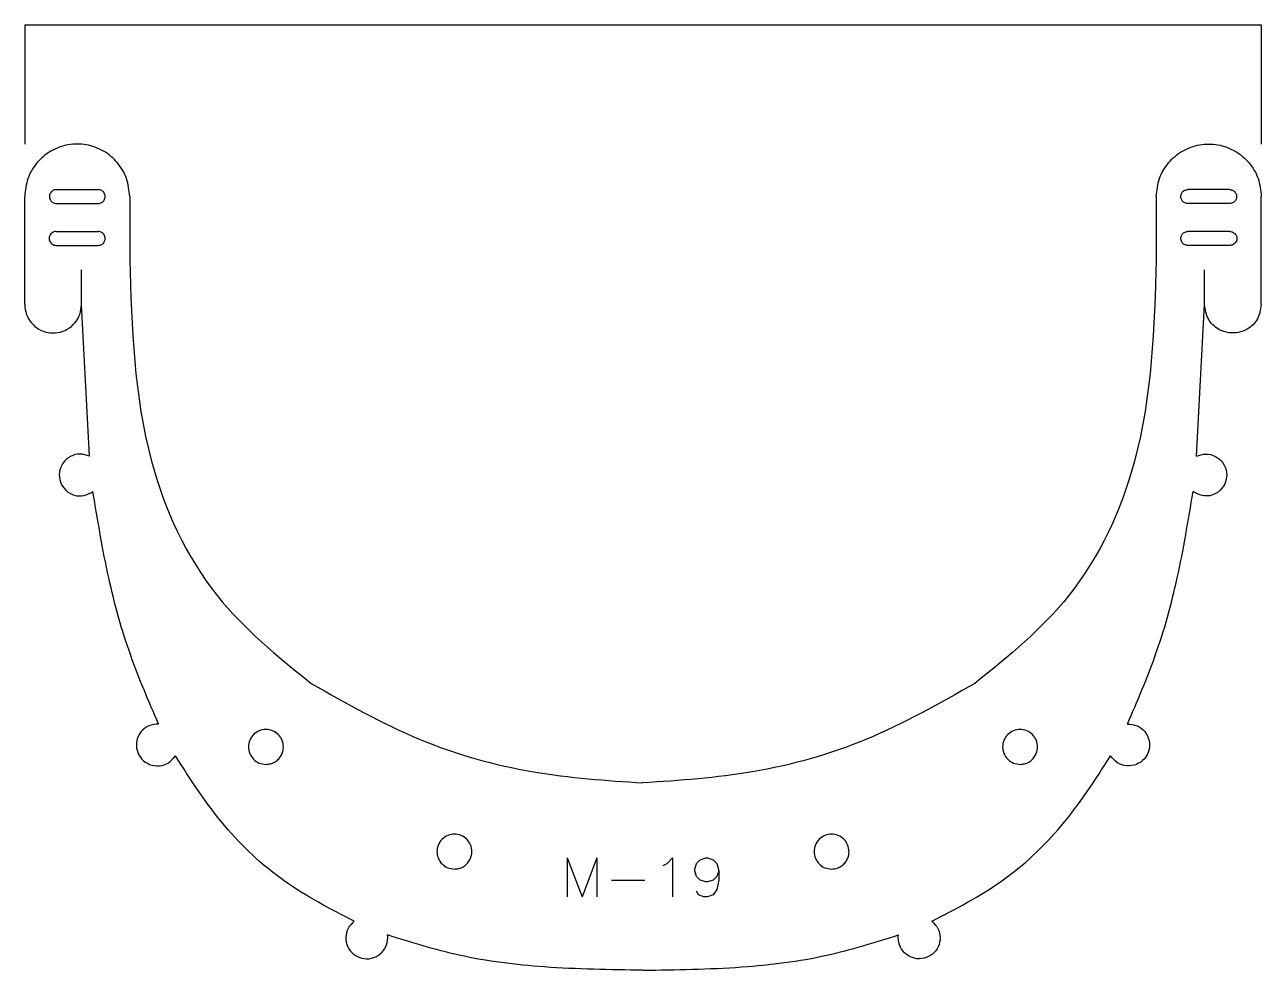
# Model space of a CAD drawing. Extents: x 60 to 237, y 32 to 167.
import ezdxf

# ---------------------------------------------------------------- set-up
doc = ezdxf.new("R2010")
doc.units = 0
doc.layers.add('Layer_1', color=7, linetype='CONTINUOUS')

msp = doc.modelspace()

# ---------------------------------------------------------------- linework, layer by layer
at = {"layer": 'Layer_1', "color": 5}
for points in [[(59.965, 167.38719), (62.541069, 167.38719), (237.035, 167.38719)], [(59.965, 167.38719), (59.965, 150.28406)], [(237.035, 167.38719), (237.035, 150.28406)]]:
    msp.add_lwpolyline(points, dxfattribs=at)
at = {"layer": 'Layer_1', "color": 1}
for points in [[(64.4819, 143.76671), (70.4819, 143.76671)], [(232.5169, 143.76671), (226.5169, 143.76671)], [(59.9644, 127.288753), (59.9644, 142.76671)], [(64.4819, 141.76671), (70.4819, 141.76671)], [(74.9994, 142.76671), (74.9994, 133.76671)], [(221.9994, 142.76671), (221.9994, 133.76671)], [(232.5169, 141.76671), (226.5169, 141.76671)], [(237.0344, 127.288753), (237.0344, 142.76671)], [(64.4819, 137.76671), (70.4819, 137.76671)], [(232.5169, 137.76671), (226.5169, 137.76671)], [(64.4819, 135.76671), (70.4819, 135.76671)], [(232.5169, 135.76671), (226.5169, 135.76671)], [(69.258857, 105.557075), (68.0924, 127.288753)], [(227.739943, 105.557075), (228.9064, 127.288753)], [(137.651332, 48.017096), (137.651332, 42.460853)], [(137.651332, 48.017096), (139.767996, 42.460853)], [(141.88466, 48.017096), (139.767996, 42.460853)], [(141.88466, 48.017096), (141.88466, 42.460853)], [(151.409648, 46.958764), (151.938814, 47.223347), (152.732563, 48.017096), (152.732563, 42.460853)], [(159.347138, 46.165015), (159.082555, 45.371266), (158.553389, 44.8421), (157.75964, 44.577517), (157.495057, 44.577517), (156.701308, 44.8421), (156.172142, 45.371266), (155.907559, 46.165015), (155.907559, 46.429598), (156.172142, 47.223347), (156.701308, 47.752513), (157.495057, 48.017096), (157.75964, 48.017096), (158.553389, 47.752513), (159.082555, 47.223347), (159.347138, 46.165015), (159.347138, 44.8421), (159.082555, 43.519185), (158.553389, 42.725436), (157.75964, 42.460853), (157.230474, 42.460853), (156.436725, 42.725436), (156.172142, 43.254602)], [(144.001324, 44.8421), (148.763818, 44.8421)]]:
    msp.add_lwpolyline(points, dxfattribs=at)
at = {"layer": 'Layer_1', "color": 7}
for points in [[(68.09236, 127.28879), (68.09236, 132.28879)], [(228.90636, 127.28879), (228.90636, 132.28879)]]:
    msp.add_lwpolyline(points, dxfattribs=at)
at = {"layer": 'Layer_1', "color": 1}
for points in [[(94.4994, 61.427)], [(202.4994, 61.427)], [(121.4994, 46.427)], [(175.4994, 46.427)]]:
    msp.add_lwpolyline(points, close=True, dxfattribs=at)
for points, knots in [([(74.9994, 142.76671), (74.909599, 143.645618), (74.731284, 145.390854), (73.347588, 147.697233), (71.321691, 149.411985), (68.812616, 150.321459), (66.151476, 150.321511), (63.642365, 149.412133), (61.616402, 147.697459), (60.232618, 145.391134), (60.054234, 143.645904), (59.9644, 142.767)], [0, 0, 0, 0, 2.623338, 5.209131, 7.832469, 10.455807, 13.041601, 15.664938, 18.288276, 20.87407, 23.497407, 23.497407, 23.497407, 23.497407]), ([(221.9994, 142.76671), (222.089201, 143.645618), (222.267516, 145.390854), (223.651212, 147.697233), (225.677109, 149.411985), (228.186184, 150.321459), (230.847324, 150.321511), (233.356435, 149.412133), (235.382398, 147.697459), (236.766182, 145.391134), (236.944566, 143.645904), (237.0344, 142.767)], [0, 0, 0, 0, 2.623338, 5.209131, 7.832469, 10.455807, 13.041601, 15.664938, 18.288276, 20.87407, 23.497407, 23.497407, 23.497407, 23.497407]), ([(64.4819, 143.76671), (64.308042, 143.736855), (63.965389, 143.678015), (63.590895, 143.281728), (63.452266, 142.766855), (63.590895, 142.251982), (63.965389, 141.855695), (64.308042, 141.796855), (64.4819, 141.767)], [0, 0, 0, 0, 0.517221, 1.019382, 1.536603, 2.053823, 2.555984, 3.073205, 3.073205, 3.073205, 3.073205]), ([(70.4819, 141.76671), (70.657964, 141.794461), (71.004879, 141.849142), (71.38652, 142.246869), (71.527916, 142.766855), (71.38652, 143.286841), (71.004879, 143.684568), (70.657964, 143.739249), (70.4819, 143.767)], [0, 0, 0, 0, 0.522362, 1.02926, 1.551623, 2.073985, 2.580883, 3.103245, 3.103245, 3.103245, 3.103245]), ([(226.5169, 141.76671), (226.340836, 141.794461), (225.993921, 141.849142), (225.61228, 142.246869), (225.470884, 142.766855), (225.61228, 143.286841), (225.993921, 143.684568), (226.340836, 143.739249), (226.5169, 143.767)], [0, 0, 0, 0, 0.522362, 1.02926, 1.551623, 2.073985, 2.580883, 3.103245, 3.103245, 3.103245, 3.103245]), ([(232.5169, 143.76671), (232.690758, 143.736855), (233.033411, 143.678015), (233.407905, 143.281728), (233.546534, 142.766855), (233.407905, 142.251982), (233.033411, 141.855695), (232.690758, 141.796855), (232.5169, 141.767)], [0, 0, 0, 0, 0.517221, 1.019382, 1.536603, 2.053823, 2.555984, 3.073205, 3.073205, 3.073205, 3.073205]), ([(64.4819, 137.76671), (64.363515, 137.756511), (64.128475, 137.736263), (63.81612, 137.5536), (63.583427, 137.282869), (63.459825, 136.945825), (63.459825, 136.587885), (63.583427, 136.250841), (63.81612, 135.98011), (64.128475, 135.797447), (64.363515, 135.777199), (64.4819, 135.767)], [0, 0, 0, 0, 0.352743, 0.700335, 1.053078, 1.40582, 1.753412, 2.106155, 2.458898, 2.80649, 3.159233, 3.159233, 3.159233, 3.159233]), ([(70.4819, 135.76671), (70.657964, 135.794461), (71.004879, 135.849142), (71.38652, 136.246869), (71.527916, 136.766855), (71.38652, 137.286841), (71.004879, 137.684568), (70.657964, 137.739249), (70.4819, 137.767)], [0, 0, 0, 0, 0.522362, 1.02926, 1.551623, 2.073985, 2.580883, 3.103245, 3.103245, 3.103245, 3.103245]), ([(226.5169, 135.76671), (226.340836, 135.794461), (225.993921, 135.849142), (225.61228, 136.246869), (225.470884, 136.766855), (225.61228, 137.286841), (225.993921, 137.684568), (226.340836, 137.739249), (226.5169, 137.767)], [0, 0, 0, 0, 0.522362, 1.02926, 1.551623, 2.073985, 2.580883, 3.103245, 3.103245, 3.103245, 3.103245]), ([(232.5169, 137.76671), (232.635285, 137.756511), (232.870325, 137.736263), (233.18268, 137.5536), (233.415373, 137.282869), (233.538975, 136.945825), (233.538975, 136.587885), (233.415373, 136.250841), (233.18268, 135.98011), (232.870325, 135.797447), (232.635285, 135.777199), (232.5169, 135.767)], [0, 0, 0, 0, 0.352743, 0.700335, 1.053078, 1.40582, 1.753412, 2.106155, 2.458898, 2.80649, 3.159233, 3.159233, 3.159233, 3.159233]), ([(74.9994, 133.76671), (75.291917, 124.020868), (75.800035, 107.09183), (85.738709, 85.368297), (96.154106, 76.927947), (100.968025, 73.02688)], [0, 0, 0, 0, 29.070903, 50.497677, 68.911879, 68.911879, 68.911879, 68.911879]), ([(221.9994, 133.76671), (221.706883, 124.020868), (221.198765, 107.09183), (211.260091, 85.368297), (200.844694, 76.927947), (196.030775, 73.02688)], [0, 0, 0, 0, 29.070903, 50.497677, 68.911879, 68.911879, 68.911879, 68.911879]), ([(59.9644, 127.288753), (60.012959, 126.813612), (60.109381, 125.870131), (60.857445, 124.623309), (61.952679, 123.696332), (63.30911, 123.2047), (64.747737, 123.204708), (66.104163, 123.696356), (67.199386, 124.623345), (67.947436, 125.870176), (68.043847, 126.813659), (68.0924, 127.2888)], [0, 0, 0, 0, 1.41819, 2.816084, 4.234274, 5.652464, 7.050358, 8.468548, 9.886738, 11.284632, 12.702822, 12.702822, 12.702822, 12.702822]), ([(237.0344, 127.288753), (236.922615, 126.572338), (236.70236, 125.160755), (235.085611, 123.606726), (232.970375, 123.030921), (230.855147, 123.606751), (229.238415, 125.160798), (229.018177, 126.572383), (228.9064, 127.2888)], [0, 0, 0, 0, 2.1249, 4.186775, 6.311675, 8.436574, 10.49845, 12.623349, 12.623349, 12.623349, 12.623349]), ([(69.258857, 105.557075), (68.802085, 105.711989), (67.899937, 106.017954), (66.46656, 105.630776), (65.367781, 104.680337), (64.827664, 103.318084), (64.96501, 101.866471), (65.751038, 100.629694), (67.008577, 99.902201), (68.489135, 99.79073), (69.317889, 100.260465), (69.7375, 100.4983)], [0, 0, 0, 0, 1.419619, 2.803821, 4.223441, 5.64306, 7.027262, 8.446881, 9.8665, 11.250703, 12.670322, 12.670322, 12.670322, 12.670322]), ([(227.739943, 105.557075), (228.196715, 105.711989), (229.098863, 106.017954), (230.53224, 105.630776), (231.631019, 104.680337), (232.171136, 103.318084), (232.03379, 101.866471), (231.247762, 100.629694), (229.990223, 99.902201), (228.509665, 99.79073), (227.680911, 100.260465), (227.2613, 100.4983)], [0, 0, 0, 0, 1.419619, 2.803821, 4.223441, 5.64306, 7.027262, 8.446881, 9.8665, 11.250703, 12.670322, 12.670322, 12.670322, 12.670322]), ([(79.140927, 67.201308), (77.729836, 70.451449), (74.786293, 77.23126), (71.719254, 88.434421), (70.416754, 96.363516), (69.737531, 100.498348)], [0, 0, 0, 0, 10.619769, 22.152894, 34.721221, 34.721221, 34.721221, 34.721221]), ([(217.857873, 67.201308), (219.268964, 70.451449), (222.212507, 77.23126), (225.279546, 88.434421), (226.582046, 96.363516), (227.261269, 100.498348)], [0, 0, 0, 0, 10.619769, 22.152894, 34.721221, 34.721221, 34.721221, 34.721221]), ([(100.968025, 73.02688), (106.067037, 70.135692), (116.074963, 64.461103), (132.368502, 59.858337), (143.245428, 59.12226), (148.4994, 58.766707)], [0, 0, 0, 0, 17.540241, 34.426555, 50.204779, 50.204779, 50.204779, 50.204779]), ([(196.030775, 73.02688), (190.931763, 70.135692), (180.923837, 64.461103), (164.630298, 59.858337), (153.753372, 59.12226), (148.4994, 58.766707)], [0, 0, 0, 0, 17.540241, 34.426555, 50.204779, 50.204779, 50.204779, 50.204779]), ([(79.140927, 67.201308), (78.664401, 67.163303), (77.723059, 67.088227), (76.565953, 66.180024), (75.92675, 64.88998), (75.950079, 63.438087), (76.622215, 62.159002), (77.804694, 61.316222), (79.229696, 61.110879), (80.634005, 61.548652), (81.229798, 62.281313), (81.5314, 62.6522)], [0, 0, 0, 0, 1.407466, 2.780347, 4.187813, 5.59528, 6.96816, 8.375627, 9.783093, 11.155974, 12.56344, 12.56344, 12.56344, 12.56344]), ([(94.4994, 61.427), (94.17019, 61.464988), (93.517633, 61.540287), (92.686046, 62.117918), (92.12884, 62.943815), (91.934634, 63.927629), (92.129752, 64.90813), (92.685052, 65.741372), (93.518181, 66.296644), (94.499102, 66.491762), (95.481325, 66.297583), (96.313146, 65.740269), (96.86892, 64.909083), (97.04301, 64.035623), (96.941809, 63.272603), (96.689312, 62.66282), (96.287585, 62.138265), (95.76369, 61.739169), (95.153902, 61.47686), (94.718171, 61.443666), (94.4994, 61.427)], [0, 0, 0, 0, 0.981294, 1.945113, 2.926406, 3.9077, 4.871519, 5.852813, 6.834107, 7.797926, 8.779219, 9.760513, 10.724332, 11.705626, 12.360063, 13.009085, 13.663522, 14.317959, 14.966981, 15.621418, 15.621418, 15.621418, 15.621418]), ([(202.4994, 61.427), (202.17019, 61.464988), (201.517633, 61.540287), (200.686046, 62.117918), (200.12884, 62.943815), (199.934634, 63.927629), (200.129752, 64.90813), (200.685052, 65.741372), (201.518181, 66.296644), (202.499102, 66.491762), (203.481325, 66.297583), (204.313146, 65.740269), (204.86892, 64.909083), (205.04301, 64.035623), (204.941809, 63.272603), (204.689312, 62.66282), (204.287585, 62.138265), (203.76369, 61.739169), (203.153902, 61.47686), (202.718171, 61.443666), (202.4994, 61.427)], [0, 0, 0, 0, 0.981294, 1.945113, 2.926406, 3.9077, 4.871519, 5.852813, 6.834107, 7.797926, 8.779219, 9.760513, 10.724332, 11.705626, 12.360063, 13.009085, 13.663522, 14.317959, 14.966981, 15.621418, 15.621418, 15.621418, 15.621418]), ([(217.857873, 67.201308), (218.334399, 67.163303), (219.275741, 67.088227), (220.432847, 66.180024), (221.07205, 64.88998), (221.048721, 63.438087), (220.376585, 62.159002), (219.194106, 61.316222), (217.769104, 61.110879), (216.364795, 61.548652), (215.769002, 62.281313), (215.4674, 62.6522)], [0, 0, 0, 0, 1.407466, 2.780347, 4.187813, 5.59528, 6.96816, 8.375627, 9.783093, 11.155974, 12.56344, 12.56344, 12.56344, 12.56344]), ([(107.119246, 38.948268), (103.692631, 40.726513), (96.81487, 44.295735), (88.065611, 52.497051), (83.747828, 59.207575), (81.531442, 62.652193)], [0, 0, 0, 0, 11.544006, 23.17066, 35.433527, 35.433527, 35.433527, 35.433527]), ([(189.879554, 38.948268), (193.306169, 40.726513), (200.18393, 44.295735), (208.933189, 52.497051), (213.250972, 59.207575), (215.467358, 62.652193)], [0, 0, 0, 0, 11.544006, 23.17066, 35.433527, 35.433527, 35.433527, 35.433527]), ([(121.4994, 46.427), (121.17019, 46.464988), (120.517633, 46.540287), (119.686046, 47.117918), (119.12884, 47.943815), (118.934634, 48.927629), (119.129752, 49.90813), (119.685052, 50.741372), (120.518181, 51.296644), (121.499102, 51.491762), (122.481325, 51.297583), (123.313146, 50.740269), (123.86892, 49.909083), (124.04301, 49.035623), (123.941809, 48.272603), (123.689312, 47.66282), (123.287585, 47.138265), (122.76369, 46.739169), (122.153902, 46.47686), (121.718171, 46.443666), (121.4994, 46.427)], [0, 0, 0, 0, 0.981294, 1.945113, 2.926406, 3.9077, 4.871519, 5.852813, 6.834107, 7.797926, 8.779219, 9.760513, 10.724332, 11.705626, 12.360063, 13.009085, 13.663522, 14.317959, 14.966981, 15.621418, 15.621418, 15.621418, 15.621418]), ([(175.4994, 46.427), (175.17019, 46.464988), (174.517633, 46.540287), (173.686046, 47.117918), (173.12884, 47.943815), (172.934634, 48.927629), (173.129752, 49.90813), (173.685052, 50.741372), (174.518181, 51.296644), (175.499102, 51.491762), (176.481325, 51.297583), (177.313146, 50.740269), (177.86892, 49.909083), (178.04301, 49.035623), (177.941809, 48.272603), (177.689312, 47.66282), (177.287585, 47.138265), (176.76369, 46.739169), (176.153902, 46.47686), (175.718171, 46.443666), (175.4994, 46.427)], [0, 0, 0, 0, 0.981294, 1.945113, 2.926406, 3.9077, 4.871519, 5.852813, 6.834107, 7.797926, 8.779219, 9.760513, 10.724332, 11.705626, 12.360063, 13.009085, 13.663522, 14.317959, 14.966981, 15.621418, 15.621418, 15.621418, 15.621418]), ([(107.119246, 38.948268), (106.796307, 38.623261), (106.157808, 37.980674), (105.851736, 36.607106), (106.13587, 35.257527), (106.993162, 34.163052), (108.235628, 33.552032), (109.623406, 33.54027), (110.875458, 34.139146), (111.742272, 35.217695), (111.960187, 36.167509), (111.947448, 36.709898), (111.938203, 36.848225), (111.926668, 36.939871), (111.9209, 36.9857)], [0, 0, 0, 0, 1.350994, 2.671118, 4.022112, 5.373105, 6.69323, 8.044223, 9.395217, 10.715342, 12.066335, 12.204889, 12.343404, 12.481956, 12.481956, 12.481956, 12.481956]), ([(189.879554, 38.948268), (190.202493, 38.623261), (190.840992, 37.980674), (191.147064, 36.607106), (190.86293, 35.257527), (190.005638, 34.163052), (188.763172, 33.552032), (187.375394, 33.54027), (186.123342, 34.139146), (185.256528, 35.217695), (185.038613, 36.167509), (185.051352, 36.709898), (185.060597, 36.848225), (185.072132, 36.939871), (185.0779, 36.9857)], [0, 0, 0, 0, 1.350994, 2.671118, 4.022112, 5.373105, 6.69323, 8.044223, 9.395217, 10.715342, 12.066335, 12.204889, 12.343404, 12.481956, 12.481956, 12.481956, 12.481956]), ([(148.4994, 31.927), (143.788097, 31.996522), (134.97465, 32.126576), (122.635445, 33.636094), (115.316993, 35.924005), (111.920899, 36.985699)], [0, 0, 0, 0, 14.136727, 26.445609, 37.103007, 37.103007, 37.103007, 37.103007]), ([(148.4994, 31.927), (153.210703, 31.996522), (162.02415, 32.126576), (174.363355, 33.636094), (181.681807, 35.924005), (185.077901, 36.985699)], [0, 0, 0, 0, 14.136727, 26.445609, 37.103007, 37.103007, 37.103007, 37.103007])]:
    msp.add_open_spline(points, degree=3, knots=knots, dxfattribs=at)

doc.saveas('drawing.dxf')
